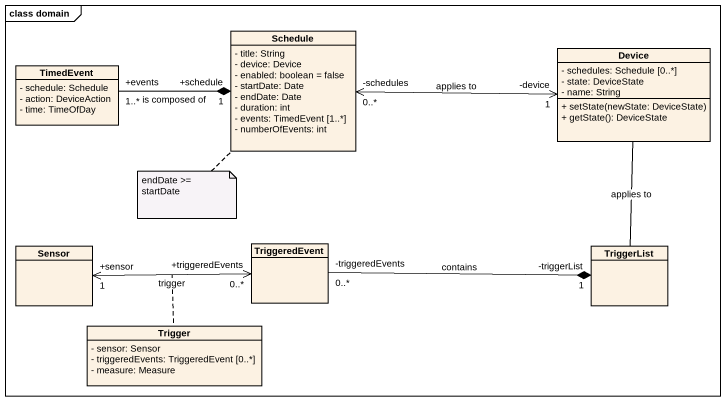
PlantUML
@startuml
mainframe class domain
hide circle
hide empty members
skinparam classAttributeIconSize 0
class Schedule {
  - title: String
  - device: Device
  - enabled: boolean = false
  - startDate: Date
  - endDate: Date
  - duration: int
  - events: TimedEvent [1..*]
  - numberOfEvents: int
}
class TimedEvent {
  - schedule: Schedule
  - action: DeviceAction
  - time: TimeOfDay
}
class Device {
  - schedules: Schedule [0..*]
  - state: DeviceState
  - name: String
  + setState(newState: DeviceState)
  + getState(): DeviceState
}
class Sensor
class TriggeredEvent
class TriggerList
class Trigger {
  - sensor: Sensor
  - triggeredEvents: TriggeredEvent [0..*]
  - measure: Measure
}
TimedEvent "+events\n1..*" -right-* "+schedule\n1" Schedule : is composed of
Device "-device\n1" <-left-> "-schedules\n0..*" Schedule : applies to
Sensor "+sensor\n1" <-right-> "+triggeredEvents\n0..*" TriggeredEvent : trigger
(Sensor, TriggeredEvent) .. Trigger
TriggeredEvent "-triggeredEvents\n0..*" -right-* "-triggerList\n1" TriggerList : contains
TriggerList -up- Device : applies to
note bottom of Schedule : endDate >= startDate
@enduml
